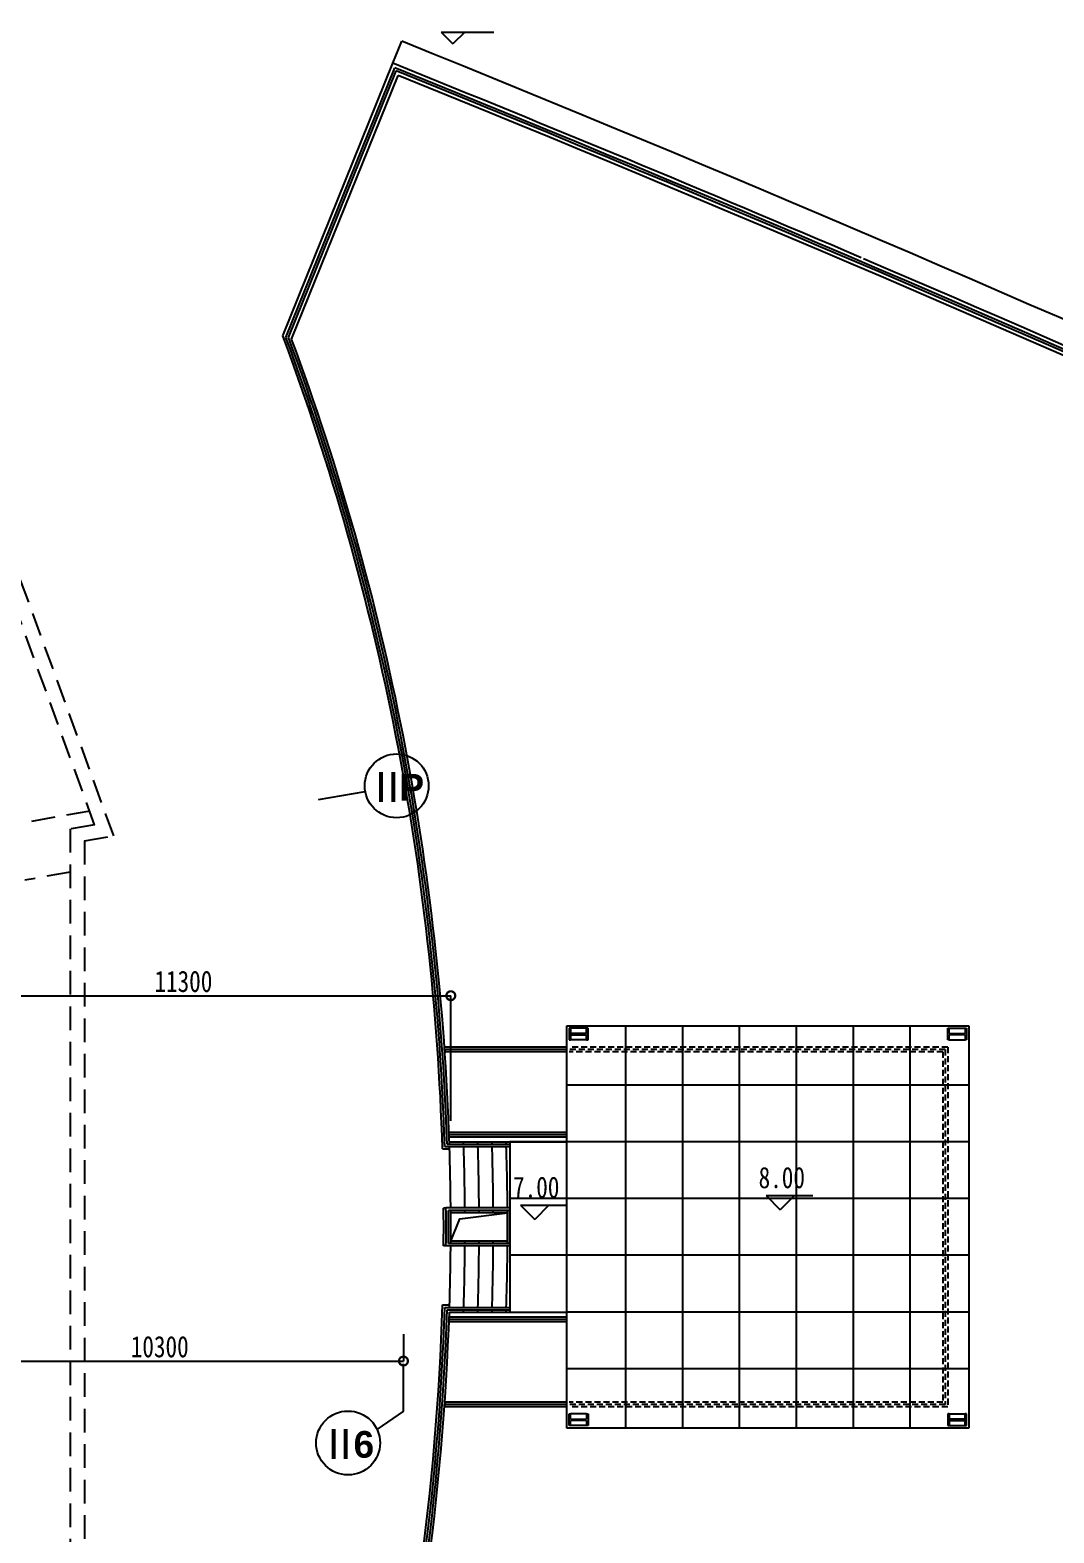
# Model space of a CAD drawing. Extents: x 23317406 to 24383751, y 42324270 to 43451021.
# Drawn here: x 24042480 to 24064115, y 42898549 to 42930306 of the extents above; entities that cross this region are included whole.
import ezdxf

# ---------------------------------------------------------------- set-up
doc = ezdxf.new("R2010")
doc.units = 0
doc.header["$MEASUREMENT"] = 0
doc.linetypes.add('DASHED', pattern=[0.75, 0.5, -0.25])
doc.linetypes.add('HIDDEN', pattern=[9.525, 6.35, -3.175])
doc.layers.get('0').update_dxf_attribs({"linetype": 'CONTINUOUS'})
doc.layers.get('DEFPOINTS').update_dxf_attribs({"linetype": 'CONTINUOUS'})
for name, color, linetype in [('墙', 7, 'CONTINUOUS'), ('柱形', 7, 'CONTINUOUS'), ('标注', 7, 'CONTINUOUS'), ('栏杆', 146, 'CONTINUOUS'), ('楼梯', 5, 'CONTINUOUS'), ('汉字', 7, 'CONTINUOUS'), ('边界', 9, 'CONTINUOUS'), ('门窗', 7, 'CONTINUOUS')]:
    doc.layers.add(name, color=color, linetype=linetype)
doc.styles.add('Q1', font='SimSun.ttf', dxfattribs={"width": 0.8, "height": 450})
doc.styles.add('Q200', font='SimSun.ttf', dxfattribs={"width": 0.8, "height": 450})
doc.styles.add('T-SG-01$0$Arial', font='ARIALBD.TTF')
doc.dimstyles.new('Q2', dxfattribs={"dimscale": 150, "dimtxt": 2.5, "dimasz": 2.5, "dimexe": 0, "dimexo": 0, "dimgap": 0.5, "dimtad": 1, "dimdec": 4, "dimdsep": 46, "dimtxsty": 'Q200', "dimblk1": 'DOTSMALL', "dimblk2": 'DOTSMALL', "dimsah": 1, "dimcen": 2.5, "dimadec": 0, "dimazin": 0, "dimtfac": 1, "dimtdec": 3, "dimtmove": 2, "dimatfit": 3, "dimldrblk": 'DOTSMALL', "dimfxl": 1, "dimtolj": 1, "dimtzin": 10, "dimarcsym": 0})

# ---------------------------------------------------------------- blocks, each defined once
blk = doc.blocks.new('_DOTSMALL')
at = {"color": 0, "linetype": 'ByBlock', "const_width": 0.5}
blk.add_lwpolyline([(-0.0625, 0, 1), (0.0625, 0, 1)], format="xyb", close=True, dxfattribs=at)
blk = doc.blocks.new('*D255')
at = {"color": 0, "linetype": 'ByBlock'}
for p, q in [((24040070, 42831648), (24040070, 42831080)), ((24050370, 42831648), (24050370, 42831080)), ((24040070, 42831080), (24050370, 42831080))]:
    blk.add_line(p, q, dxfattribs=at)
at = {"layer": 'DEFPOINTS', "color": 0, "linetype": 'ByBlock'}
for p in [(24040070, 42831648), (24050370, 42831648), (24050370, 42831080)]:
    blk.add_point(p, dxfattribs=at)
at = {"color": 0, "linetype": 'ByBlock', "xscale": 375, "yscale": 375, "zscale": 375, "rotation": 180}
blk.add_blockref('_DOTSMALL', (24040070, 42831080), dxfattribs=at)
at = {"color": 0, "linetype": 'ByBlock', "xscale": 375, "yscale": 375, "zscale": 375}
blk.add_blockref('_DOTSMALL', (24050370, 42831080), dxfattribs=at)
at = {"color": 0, "linetype": 'ByBlock', "insert": (24045220, 42831380), "char_height": 450, "attachment_point": 5, "style": 'Q200'}
blk.add_mtext('\\A1;10300', dxfattribs=at)
blk = doc.blocks.new('*D260')
at = {"color": 0, "linetype": 'ByBlock'}
for p, q in [((24040070, 42836158), (24040070, 42838799)), ((24040070, 42838799), (24051370, 42838799)), ((24051370, 42836158), (24051370, 42838799))]:
    blk.add_line(p, q, dxfattribs=at)
at = {"layer": 'DEFPOINTS', "color": 0, "linetype": 'ByBlock'}
for p in [(24051370, 42838799), (24040070, 42836158), (24051370, 42836158)]:
    blk.add_point(p, dxfattribs=at)
at = {"color": 0, "linetype": 'ByBlock', "xscale": 375, "yscale": 375, "zscale": 375, "rotation": 180}
blk.add_blockref('_DOTSMALL', (24040070, 42838799), dxfattribs=at)
at = {"color": 0, "linetype": 'ByBlock', "xscale": 375, "yscale": 375, "zscale": 375}
blk.add_blockref('_DOTSMALL', (24051370, 42838799), dxfattribs=at)
at = {"color": 0, "linetype": 'ByBlock', "insert": (24045720, 42839099), "char_height": 450, "attachment_point": 5, "style": 'Q200'}
blk.add_mtext('\\A1;11300', dxfattribs=at)

msp = doc.modelspace()

# ---------------------------------------------------------------- linework, layer by layer
for p, q in [((24048577.4617, 42914044.94568), (24049562.26946, 42914218.59386)), ((24050370.00101, 42901125.49297), (24050370.00101, 42902125.49297))]:
    msp.add_line(p, q)
at = {"color": 2}
for centre in [(24050227.01469, 42914335.80638), (24049200.25197, 42900450.49297)]:
    msp.add_circle(centre, 675, dxfattribs=at)
at = {"layer": '墙', "linetype": 'DASHED', "ltscale": 1000}
for p, q in [((24043843.8111, 42913514.90335), (24038225.81688, 42928950.2156)), ((24044248, 42913281.54477), (24038593.82136, 42928816.27293)), ((24043739.62219, 42913801.16002), (24042161.62219, 42913522.91604)), ((24043843.8111, 42913514.90335), (24043329, 42913424.12826)), ((24043329, 42913424.12826), (24043329, 42897216.50485)), ((24043629, 42913172.39837), (24044248, 42913281.54477)), ((24043629, 42913172.39837), (24043629, 42896858.97877)), ((24043329, 42912510.24431), (24042370, 42912341.14674))]:
    msp.add_line(p, q, dxfattribs=at)
at = {"layer": '墙', "ltscale": 5000}
for start, end in [(67.1172342395, 67.1172342395), (66.2587266313, 66.2587266313), (64.4772342395, 64.4772342395), (64.9387266313, 64.9387266313)]:
    msp.add_arc((23850578.58196, 42857442.58139), 533172.67138, start, end, dxfattribs=at)
at = {"layer": '墙'}
for centre, start, end in [((23850634.74669, 42857737.27781), 79.4743453394, 79.4743453394), ((23850639.30178, 42857736.37231), 78.1227654233, 78.1227654233), ((23850644.55659, 42857735.23786), 77.5606287088, 77.5606287088), ((23850649.0789, 42857734.18074), 76.2090487927, 76.2090487927)]:
    msp.add_arc(centre, 530172.67138, start, end, dxfattribs=at)
at = {"layer": '柱形'}
for p, q in [((24053870, 42909215.70358), (24053870, 42908965.70358)), ((24053900, 42909215.70358), (24053870, 42909215.70358)), ((24053900, 42909215.70358), (24053900, 42909105.70358)), ((24054270, 42909215.70358), (24054240, 42909215.70358)), ((24054240, 42909105.70358), (24054240, 42909215.70358)), ((24054270, 42908965.70358), (24054270, 42909215.70358)), ((24061870, 42909215.70358), (24061900, 42909215.70358)), ((24061870, 42908965.70358), (24061870, 42909215.70358)), ((24061900, 42909105.70358), (24061900, 42909215.70358)), ((24062240, 42909215.70358), (24062240, 42909105.70358)), ((24062240, 42909215.70358), (24062270, 42909215.70358)), ((24062270, 42909215.70358), (24062270, 42908965.70358)), ((24053870, 42908965.70358), (24053900, 42908965.70358)), ((24054240, 42909105.70358), (24053900, 42909105.70358)), ((24053900, 42909075.70358), (24054240, 42909075.70358)), ((24053900, 42909075.70358), (24053900, 42908965.70358)), ((24054240, 42908965.70358), (24054240, 42909075.70358)), ((24054240, 42908965.70358), (24054270, 42908965.70358)), ((24061900, 42908965.70358), (24061870, 42908965.70358)), ((24061900, 42909105.70358), (24062240, 42909105.70358)), ((24062240, 42909075.70358), (24061900, 42909075.70358)), ((24061900, 42908965.70358), (24061900, 42909075.70358)), ((24062240, 42909075.70358), (24062240, 42908965.70358)), ((24062270, 42908965.70358), (24062240, 42908965.70358)), ((24053870, 42900815.70358), (24053870, 42901065.70358)), ((24053870, 42901065.70358), (24053900, 42901065.70358)), ((24053900, 42900955.70358), (24053900, 42901065.70358)), ((24053900, 42900955.70358), (24054240, 42900955.70358)), ((24054240, 42900925.70358), (24053900, 42900925.70358)), ((24053900, 42900815.70358), (24053900, 42900925.70358)), ((24054240, 42901065.70358), (24054240, 42900955.70358)), ((24054240, 42901065.70358), (24054270, 42901065.70358)), ((24054240, 42900925.70358), (24054240, 42900815.70358)), ((24054270, 42901065.70358), (24054270, 42900815.70358)), ((24061870, 42901065.70358), (24061870, 42900815.70358)), ((24061900, 42901065.70358), (24061870, 42901065.70358)), ((24061900, 42901065.70358), (24061900, 42900955.70358)), ((24062240, 42900955.70358), (24061900, 42900955.70358)), ((24061900, 42900925.70358), (24062240, 42900925.70358)), ((24061900, 42900925.70358), (24061900, 42900815.70358)), ((24062270, 42901065.70358), (24062240, 42901065.70358)), ((24062240, 42900955.70358), (24062240, 42901065.70358)), ((24062240, 42900815.70358), (24062240, 42900925.70358)), ((24062270, 42900815.70358), (24062270, 42901065.70358)), ((24053900, 42900815.70358), (24053870, 42900815.70358)), ((24054270, 42900815.70358), (24054240, 42900815.70358)), ((24061870, 42900815.70358), (24061900, 42900815.70358)), ((24062240, 42900815.70358), (24062270, 42900815.70358))]:
    msp.add_line(p, q, dxfattribs=at)
at = {"layer": '柱形', "color": 4}
for p, q in [((24054240, 42909215.70358), (24053900, 42909215.70358)), ((24061900, 42909215.70358), (24062240, 42909215.70358)), ((24054240, 42908965.70358), (24053900, 42908965.70358)), ((24061900, 42908965.70358), (24062240, 42908965.70358)), ((24054240, 42901065.70358), (24053900, 42901065.70358)), ((24061900, 42901065.70358), (24062240, 42901065.70358)), ((24054240, 42900815.70358), (24053900, 42900815.70358)), ((24061900, 42900815.70358), (24062240, 42900815.70358))]:
    msp.add_line(p, q, dxfattribs=at)
at = {"layer": '标注'}
msp.add_line((24050370.00101, 42901125.49297), (24049805.18985, 42900736.22454), dxfattribs=at)
at = {"layer": '栏杆', "ltscale": 100}
for p, q in [((24047887.39374, 42923809.38246), (24050188.45588, 42929506.99582)), ((24047941.01582, 42923808.63563), (24050216.09381, 42929441.91015)), ((24053820, 42908765.70361), (24051272.11039, 42908765.70361)), ((24053820, 42908715.70361), (24051272.11039, 42908715.70361)), ((24051336.56368, 42907015.70358), (24053820, 42907015.70358)), ((24051338.30084, 42906965.70358), (24053820, 42906965.70358)), ((24051243.18394, 42906715.70358), (24052620, 42906715.70358)), ((24051291.60927, 42906765.70358), (24052620, 42906765.70358)), ((24052620, 42905415.68862), (24051268.51574, 42905415.68862)), ((24052618.89138, 42905365.68862), (24051318.86466, 42905365.68862)), ((24052620, 42904615.68862), (24051268.51574, 42904615.68862)), ((24052618.89138, 42904665.68862), (24051318.86466, 42904665.68862)), ((24051243.18488, 42903315.70357), (24052620, 42903315.70357)), ((24051291.61024, 42903265.70357), (24052620, 42903265.70357)), ((24051336.56368, 42903015.70357), (24053820, 42903015.70357)), ((24051338.30084, 42903065.70357), (24053820, 42903065.70357)), ((24053820, 42901315.70361), (24051272.1527, 42901315.70361)), ((24053820, 42901265.70361), (24051272.1527, 42901265.70361))]:
    msp.add_line(p, q, dxfattribs=at)
at = {"layer": '栏杆', "linetype": 'HIDDEN', "ltscale": 20}
for p, q in [((24061820, 42908765.70361), (24053870, 42908765.70361)), ((24061770, 42908715.70361), (24053870, 42908715.70361)), ((24061770, 42908715.70361), (24061770, 42901315.70361)), ((24061820, 42908765.70361), (24061820, 42901265.70361)), ((24061770, 42901315.70361), (24053870, 42901315.70361)), ((24061820, 42901265.70361), (24053870, 42901265.70361))]:
    msp.add_line(p, q, dxfattribs=at)
at = {"layer": '栏杆', "ltscale": 100}
for centre, radius, start, end in [((23850578.58196, 42435190.26996), 533097.67138, 63.2681990801, 68.0106673613), ((23850578.58196, 42435190.26996), 533047.67138, 63.2585239985, 68.0052932554), ((23997369.97928, 42905015.68829), 53900.0207, 1.80741781, 20.406413916), ((23997369.97898, 42905015.68828), 53950.02101, 1.858870135, 20.385814168), ((24051272.11039, 42908740.70361), 25, 90, 270), ((23997369.99999, 42905015.68862), 53900, 359.574795508, 0.425204494), ((23997369.99999, 42905015.68862), 53950, 359.628291688, 0.371708314), ((23997369.99999, 42905015.68862), 55250, 359.637037884, 0.362962118), ((23997370.02069, 42905015.68829), 53899.9793, 333.363384949, 358.192613306), ((23997370.021, 42905015.68828), 53949.97899, 333.449391516, 358.141160922), ((24051272.1527, 42901290.70361), 25, 90, 270)]:
    msp.add_arc(centre, radius, start, end, dxfattribs=at)
at = {"layer": '楼梯'}
for centre, radius, start, end in [((23997371.36456, 42905015.69367), 53998.63543, 0.424422429, 1.750999038), ((23997371.37211, 42905015.69367), 54298.62787, 1.846926017, 1.899714109), ((23997371.37211, 42905015.69367), 54298.62787, 0.422077511, 1.794139492), ((23997371.3797, 42905015.69367), 54598.62029, 1.836774584, 1.889272325), ((23997371.3797, 42905015.69367), 54598.62029, 0.419758362, 1.784278387), ((23997371.38729, 42905015.69367), 54898.6127, 1.826734153, 1.87894472), ((23997371.38729, 42905015.69367), 54898.6127, 0.41746456, 1.774525104), ((23997371.39487, 42905015.69367), 55198.60511, 1.816802913, 1.868729432), ((23997371.39487, 42905015.69367), 55198.60511, 0.415195691, 1.764877887), ((23997369.99999, 42905015.68862), 54000, 0.318311525, 0.371364135), ((23997369.99999, 42905015.68862), 54300, 0.31655288, 0.369312371), ((23997369.99999, 42905015.68862), 54600, 0.31481356, 0.367283154), ((23997369.99999, 42905015.68862), 54900, 0.313093251, 0.365276115), ((23997369.99999, 42905015.68862), 55200, 0.31139164, 0.363290892), ((23997369.99999, 42905015.68862), 54000, 359.628635867, 359.681688478), ((23997369.99999, 42905015.68862), 54300, 359.630687631, 359.683447123), ((23997369.99999, 42905015.68862), 54600, 359.632716848, 359.685186442), ((23997369.99999, 42905015.68862), 54900, 359.634723887, 359.686906752), ((23997369.99999, 42905015.68862), 55200, 359.63670911, 359.688608362), ((23997371.35592, 42905015.6836), 53998.64406, 358.249001105, 359.575577607), ((23997371.31099, 42905015.68379), 54298.68899, 358.205894658, 359.577922729), ((23997371.31824, 42905015.68379), 54598.68174, 358.215755576, 359.580241877), ((23997371.32549, 42905015.68379), 54898.67449, 358.225507892, 359.582535678), ((23997371.33274, 42905015.68379), 55198.66725, 358.23515493, 359.584804545), ((23997369.99999, 42905015.70432), 54300, 358.100344373, 358.15313113), ((23997369.99999, 42905015.70432), 54600, 358.110785836, 358.163282248), ((23997369.99999, 42905015.70432), 54900, 358.121112342, 358.173321588), ((23997369.99999, 42905015.70432), 55200, 358.13132732, 358.183252525)]:
    msp.add_arc(centre, radius, start, end, dxfattribs=at)
at = {"layer": '汉字', "color": 0}
for p, q in [((24051164.09368, 42930264.15042), (24052282.09368, 42930264.15042)), ((24051164.09368, 42930264.15042), (24051414.09368, 42930014.15042)), ((24051664.09368, 42930264.15042), (24051414.09368, 42930014.15042)), ((24058033.24636, 42905678.82373), (24059022.00621, 42905678.82373)), ((24058033.24636, 42905678.82373), (24058333.24636, 42905378.82373)), ((24058633.24636, 42905678.82373), (24058333.24636, 42905378.82373)), ((24052844.40699, 42905473.76537), (24053833.16685, 42905473.76537)), ((24052844.40699, 42905473.76537), (24053144.40699, 42905173.76537)), ((24053444.40699, 42905473.76537), (24053144.40699, 42905173.76537))]:
    msp.add_line(p, q, dxfattribs=at)
at = {"layer": '边界'}
for p, q in [((24050146.99569, 42929604.61618), (24050334.23442, 42930068.2342)), ((24047820.82559, 42923844.83348), (24050146.99569, 42929604.61618)), ((24048007.53985, 42923773.07534), (24050257.54741, 42929344.27348)), ((24053820, 42908815.70361), (24051236.13104, 42908815.70361)), ((24051339.99162, 42906915.70358), (24053820, 42906915.70358)), ((24051339.99115, 42906815.70358), (24053820, 42906815.70358)), ((24051268.51574, 42905415.68862), (24051218.5226, 42905414.57751)), ((24052569.18476, 42905315.68862), (24051369.16665, 42905315.68862)), ((24052569.18476, 42904715.68862), (24051369.16665, 42904715.68862)), ((24051268.51574, 42904615.68862), (24051218.5226, 42904616.79973)), ((24051194.71598, 42903365.70432), (24051344.78577, 42903365.70432)), ((24051339.99162, 42903115.70357), (24053820, 42903115.70357)), ((24051339.99215, 42903215.70357), (24053820, 42903215.70357)), ((24053820, 42901215.70361), (24051236.13094, 42901215.70361))]:
    msp.add_line(p, q, dxfattribs=at)
at = {"layer": '边界', "linetype": 'HIDDEN', "ltscale": 20}
for p, q in [((24061870, 42908815.70361), (24053870, 42908815.70361)), ((24061870, 42908815.70361), (24061870, 42901215.70361)), ((24061870, 42901215.70361), (24053870, 42901215.70361))]:
    msp.add_line(p, q, dxfattribs=at)
at = {"layer": '边界', "ltscale": 100}
msp.add_line((24051194.71504, 42906665.70358), (24051344.78531, 42906665.70358), dxfattribs=at)
at = {"layer": '边界'}
msp.add_lwpolyline([(24051369.16665, 42904715.68862), (24051561.73976, 42905185.25071), (24052569.18476, 42905315.68862)], dxfattribs=at)
for centre, radius, start, end in [((23850578.58196, 42435190.26996), 533672.67138, 63.3162740616, 68.0187165622), ((23850578.58196, 42435190.26996), 533172.67138, 66.8673210848, 68.0187266303), ((23850578.58196, 42435190.26996), 532972.67138, 63.2440156741, 67.9972302059), ((23850578.58196, 42435190.26996), 533172.67138, 63.2827160098, 66.8619479869), ((23997369.97958, 42905015.68831), 53850.0204, 1.755871398, 20.466462312), ((23997369.97866, 42905015.68826), 54000.02133, 1.857148361, 20.32585929), ((23997369.97866, 42905015.68826), 54000.02133, 1.750992474, 1.804069643), ((23997369.99999, 42905015.68862), 53850, 359.575582938, 0.424417064), ((23997369.99999, 42905015.68862), 54000, 359.681688478, 0.318311525), ((23997369.99999, 42905015.68862), 55200, 359.688608362, 0.31139164), ((23997370.02039, 42905015.68831), 53849.9796, 333.56863072, 358.244160571), ((23997370.02102, 42905015.68828), 53999.97897, 333.647717184, 358.08980232), ((23997369.99999, 42905015.70432), 54000, 358.195945901, 358.249023091)]:
    msp.add_arc(centre, radius, start, end, dxfattribs=at)
at = {"layer": '门窗', "ltscale": 100}
for p, q in [((24053820, 42900765.70358), (24053820, 42909265.70358)), ((24055070, 42900765.70358), (24055070, 42909265.70358)), ((24056270, 42900765.70358), (24056270, 42909265.70358)), ((24057470, 42900765.70358), (24057470, 42909265.70358)), ((24058670, 42909265.70358), (24058670, 42900765.70358)), ((24059870, 42909265.70358), (24059870, 42900765.70358)), ((24061070, 42909265.70358), (24061070, 42900765.70358)), ((24062320, 42909265.70358), (24062320, 42900765.70358)), ((24062320, 42906815.70358), (24053820, 42906815.70358)), ((24062320, 42905615.70358), (24052620, 42905615.70358)), ((24062320, 42904415.70358), (24052620, 42904415.70358)), ((24062320, 42903215.70358), (24053820, 42903215.70358)), ((24062320, 42902015.70358), (24053820, 42902015.70358)), ((24062320, 42900765.70358), (24053820, 42900765.70358))]:
    msp.add_line(p, q, dxfattribs=at)
for points in [[(24053820, 42909265.70358), (24062320, 42909265.70358)], [(24053820, 42908015.70358), (24062320, 42908015.70358)]]:
    msp.add_lwpolyline(points, dxfattribs=at)
at = {"layer": '门窗', "ltscale": 30}
msp.add_lwpolyline([(24053820, 42906815.70358), (24052620, 42906815.70358), (24052620, 42903215.70357), (24053820, 42903215.70357)], dxfattribs=at)

# ---------------------------------------------------------------- texts
at = {"color": 3, "style": 'T-SG-01$0$Arial'}
for s, height, p in [('Ⅱ', 637.5, (24049591.2196, 42913993.23727)), ('P', 562.5, (24050282.65729, 42914024.73713)), ('Ⅱ', 637.5, (24048587.70688, 42900107.92385)), ('6', 562.5, (24049314.39457, 42900139.42372))]:
    msp.add_text(s, height=height, dxfattribs=at).set_placement(p)
at = {"layer": '汉字', "color": 0, "style": 'Q1', "width": 0.8}
for s, p in [('8.00', (24057874.68112, 42905833.52713)), ('7.00', (24052685.84176, 42905628.46876))]:
    msp.add_text(s, height=450, dxfattribs=at).set_placement(p)

# ---------------------------------------------------------------- dimensions: what is measured, and where the dimension line sits
at = {"layer": '标注'}
dim = msp.add_linear_dim(base=(24051370, 42909900.36965), p1=(24040070, 42907259.30412), p2=(24051370, 42907259.30412), dimstyle='Q2', dxfattribs=at)
dim.commit()
dim.dimension.update_dxf_attribs({"geometry": '*D260', "text_midpoint": (24045720, 42910200.36965), "insert": (0, 71101.611)})
dim = msp.add_linear_dim(base=(24050370.00064, 42902181.84957), p1=(24040070, 42902749.52948), p2=(24050370.00064, 42902749.52957), angle=180, dimstyle='Q2', override={"dimdec": 0}, dxfattribs=at)
dim.commit()
dim.dimension.update_dxf_attribs({"geometry": '*D255', "text_midpoint": (24045220.00032, 42902481.84957), "insert": (0, 71101.611)})

doc.saveas('drawing.dxf')
